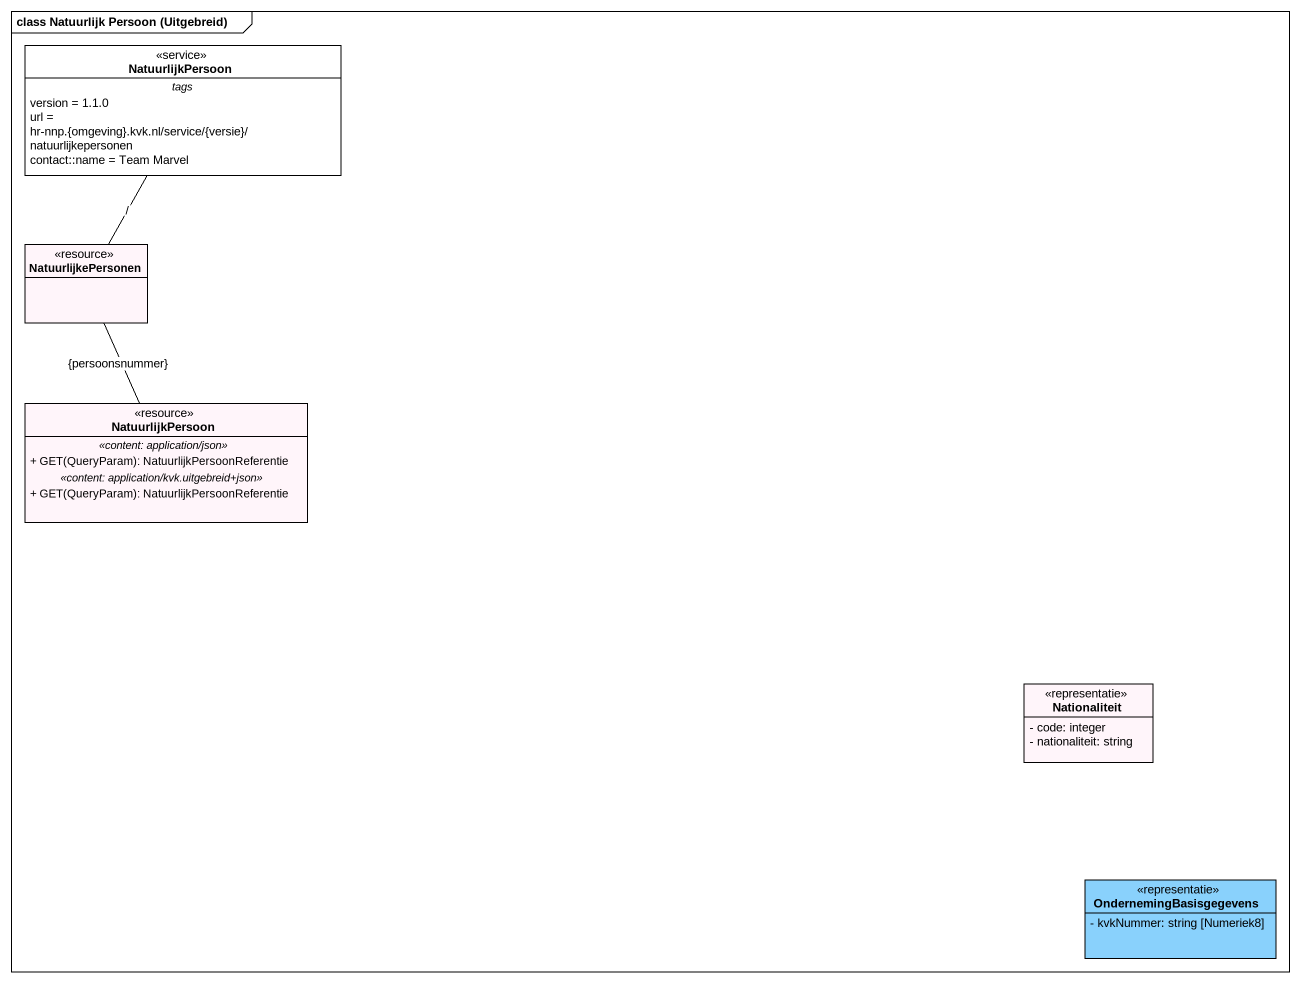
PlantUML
@startuml
mainframe class Natuurlijk Persoon (Uitgebreid)
hide circle
hide empty members
skinparam classAttributeIconSize 0
class NatuurlijkPersoon <<service>> {
  -- tags --
  version = 1.1.0
  url = hr-nnp.{omgeving}.kvk.nl/service/{versie}/natuurlijkepersonen
  contact::name = Team Marvel
}
class NatuurlijkePersonen <<resource>> #FFF5FA
class "NatuurlijkPersoon" as NatuurlijkPersoon_2 <<resource>> #FFF5FA {
  .. <<content: application/json>> ..
  + GET(QueryParam): NatuurlijkPersoonReferentie
  .. <<content: application/kvk.uitgebreid+json>> ..
  + GET(QueryParam): NatuurlijkPersoonReferentie
}
class Nationaliteit <<representatie>> #FFF5FA {
  - code: integer
  - nationaliteit: string
}
class OndernemingBasisgegevens <<representatie>> #89D1FC {
  - kvkNummer: string [Numeriek8]
}
NatuurlijkPersoon -- NatuurlijkePersonen : /
NatuurlijkePersonen -- NatuurlijkPersoon_2 : {persoonsnummer}
@enduml
